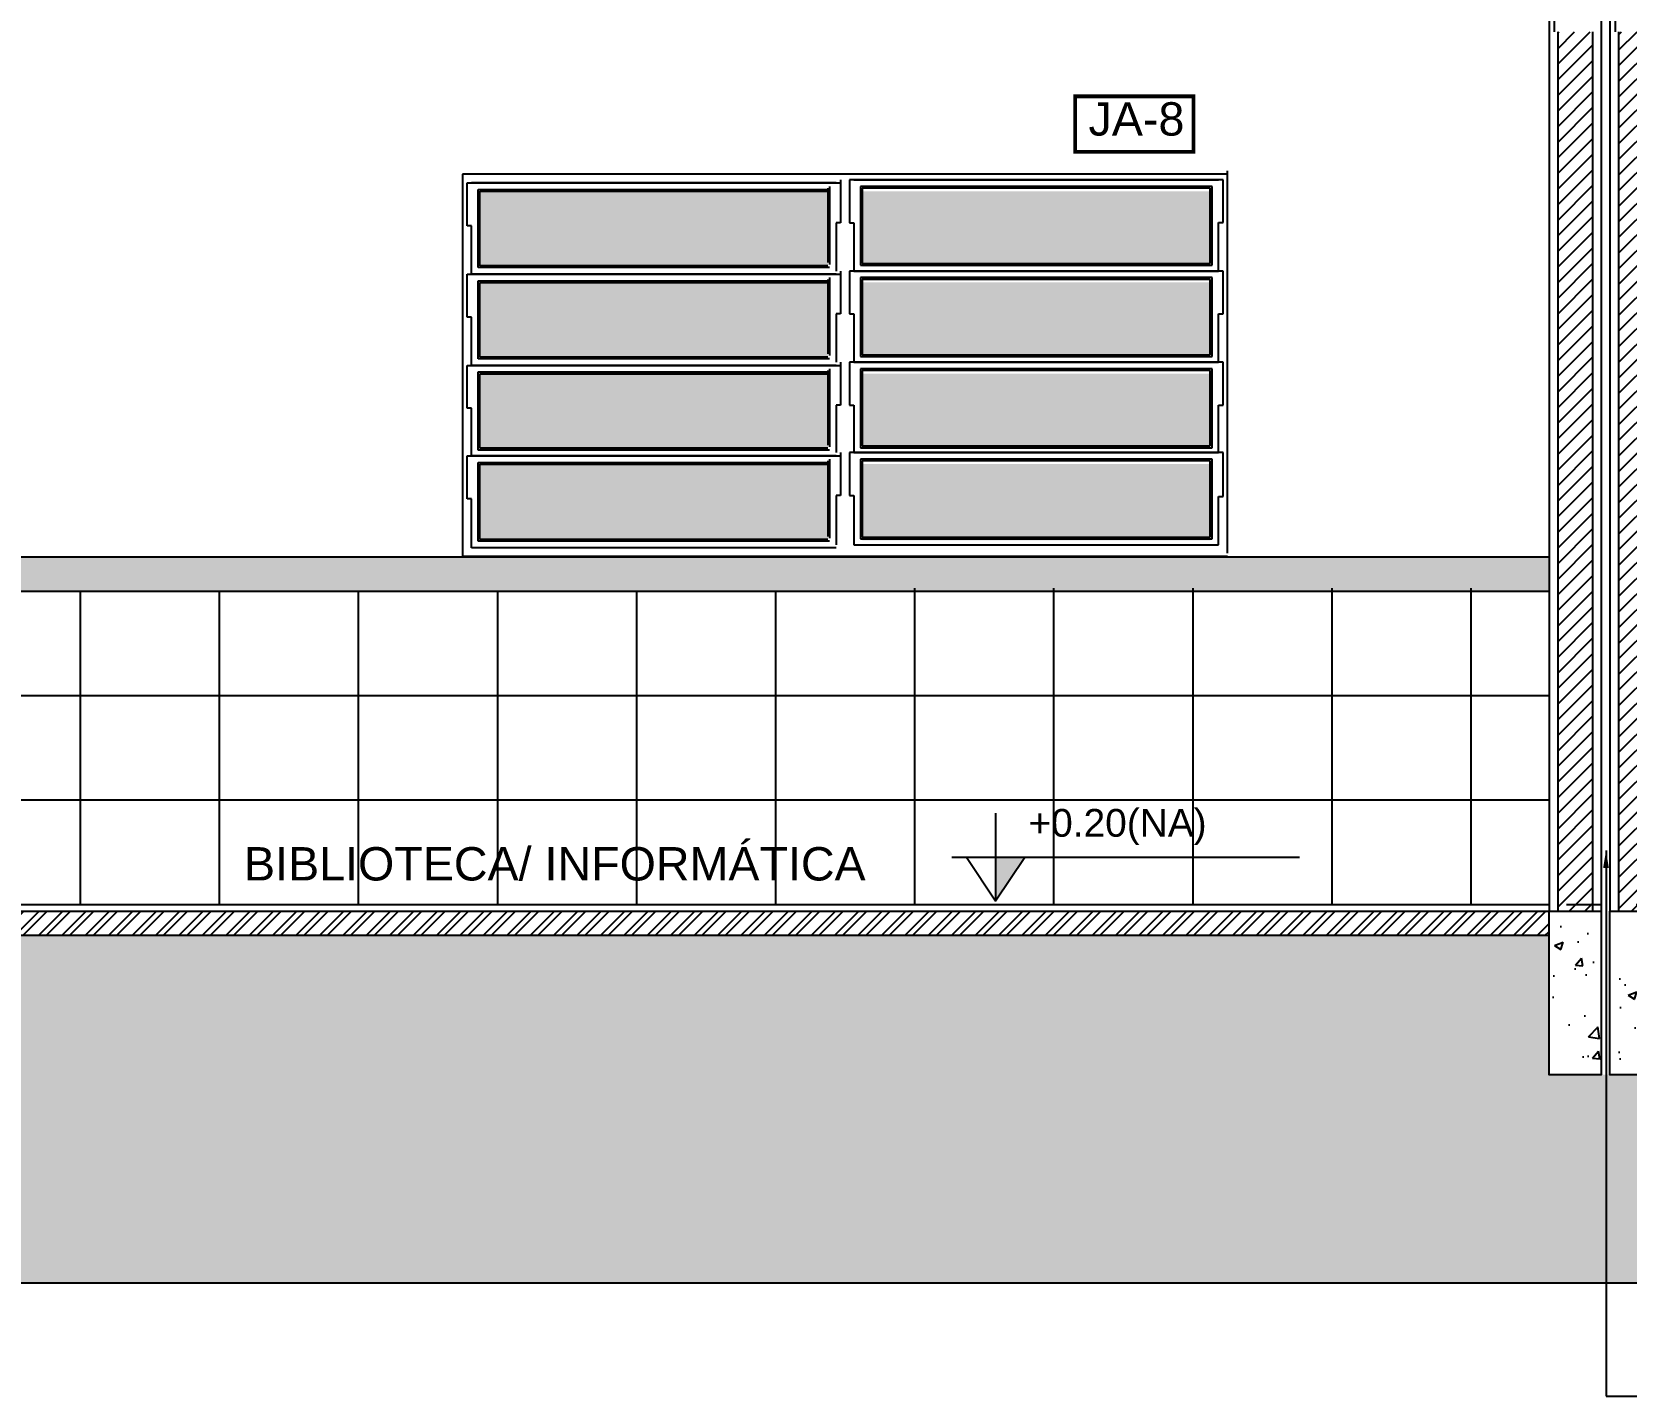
# Model space of a CAD drawing. Extents: x 183 to 373, y 23 to 105.
# Drawn here: x 236.648 to 241.234, y 79.373 to 83.298 of the extents above; entities that cross this region are included whole.
import ezdxf

# ---------------------------------------------------------------- set-up
doc = ezdxf.new("R2010")
doc.units = 0
doc.header["$LTSCALE"] = 0.005
doc.linetypes.add('C5', pattern=[60, 50, -5, 0, -5])
doc.linetypes.add('TRAÇO-2PTOS_P', pattern=[0.625, 0.25, -0.125, 0, -0.125, 0, -0.125])
doc.layers.get('0').update_dxf_attribs({"linetype": 'CONTINUOUS'})
for name, color, linetype in [('01', 1, 'CONTINUOUS'), ('252', 252, 'CONTINUOUS'), ('A-COTAS', 1, 'CONTINUOUS'), ('A-ESQUADRIAS', 2, 'CONTINUOUS'), ('A-PAREDE', 5, 'CONTINUOUS'), ('ARQ-EXO-1_100', 251, 'C5'), ('ARQ-HTC', 9, 'CONTINUOUS'), ('ARQ-PIS-CORTE', 2, 'CONTINUOUS'), ('ARQ-SMB-1_050', 1, 'CONTINUOUS'), ('ARQ-SMB-1_100', 1, 'CONTINUOUS'), ('ARQ-TXT-1_075', 2, 'CONTINUOUS')]:
    doc.layers.add(name, color=color, linetype=linetype)
doc.styles.add('ESC-50-A20', font='arial.ttf', dxfattribs={"height": 0.1})
doc.styles.add('FNDE Texto Cota 0025', font='verdana.ttf', dxfattribs={"height": 0.04})
doc.dimstyles.new('FNDE 1-0025', dxfattribs={"dimscale": 5, "dimtxt": 0.04, "dimasz": 0.01, "dimexe": 0.15, "dimexo": 0.15, "dimgap": 0.005, "dimtad": 1, "dimzin": 1, "dimdsep": 46, "dimtxsty": 'FNDE Texto Cota 0025', "dimblk": 'tic', "dimcen": 0.015, "dimdle": 0.15, "dimse1": 1, "dimse2": 1, "dimclrd": 251, "dimclre": 251, "dimclrt": 256, "dimaunit": 1, "dimadec": 3, "dimazin": 0, "dimtfac": 1, "dimtix": 1, "dimtmove": 2, "dimatfit": 3, "dimfxl": 0.15, "dimtvp": 1, "dimtolj": 1, "dimtzin": 0, "dimarcsym": 0})
pattern_1 = [(50, (84.715, 34.55552), (0.25505854, -0.02231472), [0.02667, -0.29337]), (355, (84.715, 34.55552), (-0.0493408, 0.2674796), [0.021336, -0.2346968]), (100.45144, (84.73625, 34.55366), (0.20571775, 0.24516485), [0.022666, -0.24932634]), (46.1842, (84.715, 34.62664), (0.37951066, -0.05885926), [0.040005, -0.440055]), (96.63556, (84.74662, 34.62174), (0.3323658, 0.3463966), [0.033999, -0.37398985]), (351.18415, (84.715, 34.62664), (0.3323658, 0.3463966), [0.032004, -0.3520436]), (21, (84.75056, 34.60886), (0.21226015, -0.14317128), [0.02667, -0.29337]), (326, (84.75056, 34.60886), (0.08652284, 0.25786315), [0.021336, -0.234696]), (71.45144, (84.76824, 34.59693), (0.298783, 0.11469188), [0.022666, -0.2493259]), (37.5, (84.715, 34.55552), (0.004324045, 0.118377054), [0, -0.2318512, 0, -0.238252, 0, -0.235585]), (7.5, (84.715, 34.55552), (0.09354753, 0.1402528), [0, -0.1358392, 0, -0.2265172, 0, -0.089789]), (327.5, (84.6357, 34.55552), (0.189826833, -0.00802024), [0, -0.0889, 0, -0.277368, 0, -0.368046]), (317.5, (84.60014, 34.55552), (0.20738085, 0.03559709), [0, -0.11557, 0, -0.1842008, 0, -0.261366])]
pattern_2 = [(45, (84.714996, 34.55552), (-0.02245064, 0.02245064), [])]

# ---------------------------------------------------------------- blocks, each defined once
blk = doc.blocks.new('FNDE-Nível Corte-1_050')
blk.add_hatch(color=251).paths.add_polyline_path([(140.6568, -0.1868), (140.7408, -0.1868), (140.6568, -0.3128)])
at = {"color": 251}
for p, q in [((140.6568, -0.0608), (140.6568, -0.3128)), ((140.5308, -0.1868), (141.5308, -0.1868))]:
    blk.add_line(p, q, dxfattribs=at)
blk.add_lwpolyline([(140.5728, -0.1868), (140.6568, -0.3128), (140.7408, -0.1868)], dxfattribs=at)
blk = doc.blocks.new('tic')
at = {"color": 251}
for p, q in [((0, -1), (0, 1)), ((-1, 0), (1, 0))]:
    blk.add_line(p, q, dxfattribs=at)
blk.add_line((-0.6, -0.6), (0.6, 0.6))

msp = doc.modelspace()

# ---------------------------------------------------------------- hatches: boundary and pattern name
at = {"layer": 'A-COTAS'}
h = msp.add_hatch(color=252, dxfattribs=at)
h.set_gradient(color1=(91, 91, 91), one_color=1, tint=1, name='INVHEMISPHERICAL')
h.paths.add_polyline_path([(237.9367, 82.8394), (237.9367, 82.6249), (238.9379, 82.6249), (238.9379, 82.8394)])
h.paths.add_polyline_path([(237.9367, 82.5769), (237.9367, 82.3624), (238.9379, 82.3624), (238.9379, 82.5769)])
h.paths.add_polyline_path([(238.9379, 82.3144), (237.9367, 82.3144), (237.9367, 82.0999), (238.9379, 82.0999)])
h.paths.add_polyline_path([(237.9367, 82.0544), (237.9367, 81.8374), (238.9379, 81.8374), (238.9379, 82.0544)])
h.paths.add_polyline_path([(240.0379, 82.6226), (240.0379, 82.8394), (239.0367, 82.8394), (239.0367, 82.6226)])
h.paths.add_polyline_path([(240.0379, 82.3601), (240.0379, 82.5769), (239.0367, 82.5769), (239.0367, 82.3601)])
h.paths.add_polyline_path([(240.0379, 82.0976), (240.0379, 82.3144), (239.0367, 82.3144), (239.0367, 82.0976)])
h.paths.add_polyline_path([(239.0367, 82.0544), (239.0367, 81.8351), (240.0379, 81.8351), (240.0379, 82.0544)])
at = {"layer": 'A-ESQUADRIAS'}
h = msp.add_hatch(dxfattribs=at)
h.set_pattern_fill('GOST_WOOD', color=251, scale=0.01, angle=90)
h.set_pattern_definition([(180, (194.347824, -81.4883), (7e-18, 0.06), [0.1, -0.02]), (180, (194.367824, -81.4683), (7e-18, 0.06), [0.06, -0.015, 0.03, -0.015]), (180, (194.397824, -81.4483), (7e-18, 0.06), [0.1, -0.02])])
h.paths.add_polyline_path([(241.0123, 81.688), (241.0123, 81.788), (233.1873, 81.788), (233.1873, 81.688)])
at = {"layer": 'ARQ-HTC'}
h = msp.add_hatch(dxfattribs=at)
h.set_pattern_fill('ANSI31', color=251, scale=0.01, style=0)
h.set_pattern_definition(pattern_2)
h.paths.add_polyline_path([(241.0373, 83.2978), (241.1373, 83.2978), (241.1373, 80.7678), (241.0373, 80.7678)])
h = msp.add_hatch(dxfattribs=at)
h.set_pattern_fill('ANSI31', color=251, scale=0.01, style=0)
h.set_pattern_definition(pattern_2)
h.paths.add_polyline_path([(241.2123, 83.2978), (241.3123, 83.2978), (241.3123, 80.7678), (241.2123, 80.7678)])
h = msp.add_hatch(dxfattribs=at)
h.set_pattern_fill('ANSI32', color=251, scale=0.005, style=0)
h.set_pattern_definition([(45, (84.714996, 34.55552), (-0.03367596, 0.03367596), []), (45, (84.737447, 34.55552), (-0.03367596, 0.03367596), [])])
h.paths.add_polyline_path([(233.1873, 80.6978), (241.0123, 80.6978), (241.0123, 80.7678), (233.1873, 80.7678)])
h = msp.add_hatch(dxfattribs=at)
h.set_pattern_fill('AR-CONC', color=251, scale=0.0014, style=0)
h.set_pattern_definition(pattern_1)
h.paths.add_polyline_path([(241.1623, 80.7678), (241.0123, 80.7678), (241.0123, 80.2978), (241.1623, 80.2978)])
h = msp.add_hatch(dxfattribs=at)
h.set_pattern_fill('AR-CONC', color=251, scale=0.0014, style=0)
h.set_pattern_definition(pattern_1)
h.paths.add_polyline_path([(241.3373, 80.7678), (241.1873, 80.7678), (241.1873, 80.2978), (241.3373, 80.2978)])
h = msp.add_hatch(dxfattribs=at)
h.set_pattern_fill('EARTH', color=252, scale=0.02, angle=45, style=0)
h.set_pattern_definition([(45, (84.715, 34.55552), (1e-17, 0.17960512), [0.127, -0.127]), (45, (84.68132, 34.5892), (1e-17, 0.17960512), [0.127, -0.127]), (45, (84.64764, 34.62287), (1e-17, 0.17960512), [0.127, -0.127]), (135, (84.64764, 34.64532), (-0.17960512, 1e-17), [0.127, -0.127]), (135, (84.68132, 34.679), (-0.17960512, 1e-17), [0.127, -0.127]), (135, (84.715, 34.71267), (-0.17960512, 1e-17), [0.127, -0.127])])
h.paths.add_polyline_path([(247.7524, 80.6978), (241.3373, 80.6978), (241.3373, 80.2978), (241.0123, 80.2978), (241.0123, 80.6978), (235.1238, 80.6978), (235.1238, 79.6978), (247.7524, 79.6978)])
h.paths.add_polyline_path([(224.8873, 80.2978), (224.8873, 80.6978), (219.7502, 80.6978), (219.7502, 79.6978), (235.1238, 79.6978), (235.1238, 80.6978), (233.1873, 80.6978), (233.1873, 80.2978), (233.0373, 80.2978), (233.0373, 80.6978), (225.0373, 80.6978), (225.0373, 80.2978)])

# ---------------------------------------------------------------- linework, layer by layer
at = {"layer": '01'}
for p, q in [((241.1623, 83.6028), (241.1623, 80.7678)), ((241.1623, 83.6028), (241.1623, 80.7678)), ((241.1873, 83.6028), (241.1873, 80.7678)), ((241.0123, 83.5878), (241.0123, 80.7678))]:
    msp.add_line(p, q, dxfattribs=at)
at = {"layer": '252'}
for p, q in [((236.7873, 81.688), (236.7873, 80.7878)), ((237.1873, 81.688), (237.1873, 80.7878)), ((237.5873, 81.688), (237.5873, 80.7878)), ((237.9873, 81.688), (237.9873, 80.7878)), ((238.3873, 81.688), (238.3873, 80.7878)), ((238.7873, 81.688), (238.7873, 80.7878)), ((239.1873, 81.697), (239.1873, 80.7878)), ((239.5873, 81.697), (239.5873, 80.7878)), ((239.9873, 81.697), (239.9873, 80.7878)), ((240.3873, 81.697), (240.3873, 80.7878)), ((240.7873, 81.697), (240.7873, 80.7878)), ((241.0123, 81.388), (233.1873, 81.388)), ((241.0123, 81.088), (233.1873, 81.088))]:
    msp.add_line(p, q, dxfattribs=at)
at = {"layer": 'A-COTAS'}
for p, q in [((240.0873, 82.8888), (237.8873, 82.8888)), ((237.8873, 82.8888), (237.8873, 81.7888)), ((237.9, 82.8634), (238.9746, 82.8634)), ((237.9, 82.7399), (237.9, 82.8634)), ((238.9619, 82.8634), (237.9127, 82.8634)), ((238.9746, 82.8724), (238.9746, 82.7489)), ((240.0746, 82.8724), (239, 82.8724)), ((239, 82.8724), (239, 82.7489)), ((239.0127, 82.8724), (240.0619, 82.8724)), ((240.0746, 82.7491), (240.0746, 82.8724)), ((240.0873, 81.7978), (240.0873, 82.8978)), ((237.9317, 82.8444), (238.9429, 82.8444)), ((237.9317, 82.6199), (237.9317, 82.8444)), ((237.9367, 82.8394), (238.9379, 82.8394)), ((237.9367, 82.6249), (237.9367, 82.8394)), ((238.9379, 82.8484), (238.9379, 82.6339)), ((238.9429, 82.8534), (238.9429, 82.6289)), ((240.0429, 82.8534), (239.0317, 82.8534)), ((239.0317, 82.8534), (239.0317, 82.6266)), ((240.0379, 82.8484), (239.0367, 82.8484)), ((239.0367, 82.8484), (239.0367, 82.6316)), ((240.0379, 82.6316), (240.0379, 82.8484)), ((240.0429, 82.6266), (240.0429, 82.8534)), ((237.9127, 82.7399), (237.9, 82.7399)), ((237.9127, 82.6009), (237.9127, 82.7399)), ((238.9746, 82.7489), (238.9619, 82.7489)), ((238.9619, 82.7489), (238.9619, 82.6099)), ((239, 82.7489), (239.0127, 82.7489)), ((239.0127, 82.7489), (239.0127, 82.6099)), ((240.0619, 82.6099), (240.0619, 82.7491)), ((240.0619, 82.7491), (240.0746, 82.7491)), ((239.0367, 82.6316), (240.0379, 82.6316)), ((237.9, 82.6009), (238.9746, 82.6009)), ((237.9, 82.4774), (237.9, 82.6009)), ((238.9619, 82.6009), (237.9127, 82.6009)), ((238.9619, 82.6009), (237.9127, 82.6009)), ((238.9429, 82.6199), (237.9317, 82.6199)), ((238.9379, 82.6249), (237.9367, 82.6249)), ((238.9379, 82.5859), (238.9379, 82.3714)), ((238.9429, 82.5909), (238.9429, 82.3664)), ((238.9746, 82.6099), (238.9746, 82.4864)), ((240.0746, 82.6099), (239, 82.6099)), ((239, 82.6099), (239, 82.4864)), ((239.0127, 82.6099), (240.0619, 82.6099)), ((239.0127, 82.6099), (240.0619, 82.6099)), ((239.0317, 82.6266), (240.0429, 82.6266)), ((240.0429, 82.5909), (239.0317, 82.5909)), ((239.0317, 82.5909), (239.0317, 82.3641)), ((240.0379, 82.5859), (239.0367, 82.5859)), ((239.0367, 82.5859), (239.0367, 82.3691)), ((240.0379, 82.3691), (240.0379, 82.5859)), ((240.0429, 82.3641), (240.0429, 82.5909)), ((240.0746, 82.4866), (240.0746, 82.6099)), ((237.9317, 82.5819), (238.9429, 82.5819)), ((237.9317, 82.3574), (237.9317, 82.5819)), ((237.9367, 82.5769), (238.9379, 82.5769)), ((237.9367, 82.3624), (237.9367, 82.5769)), ((237.9127, 82.4774), (237.9, 82.4774)), ((237.9127, 82.3384), (237.9127, 82.4774)), ((238.9746, 82.4864), (238.9619, 82.4864)), ((238.9619, 82.4864), (238.9619, 82.3474)), ((239, 82.4864), (239.0127, 82.4864)), ((239.0127, 82.4864), (239.0127, 82.3474)), ((240.0619, 82.3474), (240.0619, 82.4866)), ((240.0619, 82.4866), (240.0746, 82.4866)), ((238.9429, 82.3574), (237.9317, 82.3574)), ((238.9379, 82.3624), (237.9367, 82.3624)), ((239.0317, 82.3641), (240.0429, 82.3641)), ((239.0367, 82.3691), (240.0379, 82.3691)), ((237.9, 82.3384), (238.9746, 82.3384)), ((237.9, 82.2149), (237.9, 82.3384)), ((238.9619, 82.3384), (237.9127, 82.3384)), ((238.9619, 82.3384), (237.9127, 82.3384)), ((237.9317, 82.3194), (238.9429, 82.3194)), ((237.9317, 82.0949), (237.9317, 82.3194)), ((237.9367, 82.3144), (238.9379, 82.3144)), ((237.9367, 82.0999), (237.9367, 82.3144)), ((238.9379, 82.3234), (238.9379, 82.1089)), ((238.9429, 82.3284), (238.9429, 82.1039)), ((238.9746, 82.3474), (238.9746, 82.2239)), ((240.0746, 82.3474), (239, 82.3474)), ((239, 82.3474), (239, 82.2239)), ((239.0127, 82.3474), (240.0619, 82.3474)), ((239.0127, 82.3474), (240.0619, 82.3474)), ((240.0429, 82.3284), (239.0317, 82.3284)), ((239.0317, 82.3284), (239.0317, 82.1016)), ((240.0379, 82.3234), (239.0367, 82.3234)), ((239.0367, 82.3234), (239.0367, 82.1066)), ((240.0379, 82.1066), (240.0379, 82.3234)), ((240.0429, 82.1016), (240.0429, 82.3284)), ((240.0746, 82.2241), (240.0746, 82.3474)), ((238.9746, 82.2239), (238.9619, 82.2239)), ((238.9619, 82.2239), (238.9619, 82.0874)), ((239, 82.2239), (239.0127, 82.2239)), ((239.0127, 82.2239), (239.0127, 82.0874)), ((240.0619, 82.0874), (240.0619, 82.2241)), ((240.0619, 82.2241), (240.0746, 82.2241)), ((237.9127, 82.2149), (237.9, 82.2149)), ((237.9127, 82.0784), (237.9127, 82.2149)), ((238.9429, 82.0949), (237.9317, 82.0949)), ((238.9379, 82.0999), (237.9367, 82.0999)), ((238.9746, 82.0874), (238.9746, 81.9639)), ((240.0746, 82.0874), (239, 82.0874)), ((239, 82.0874), (239, 81.9639)), ((239.0127, 82.0874), (240.0619, 82.0874)), ((239.0127, 82.0874), (240.0619, 82.0874)), ((239.0317, 82.1016), (240.0429, 82.1016)), ((239.0367, 82.1066), (240.0379, 82.1066)), ((240.0746, 81.9616), (240.0746, 82.0874)), ((237.9, 82.0784), (238.9746, 82.0784)), ((237.9, 81.9549), (237.9, 82.0784)), ((238.9619, 82.0784), (237.9127, 82.0784)), ((238.9619, 82.0784), (237.9127, 82.0784)), ((237.9317, 82.0594), (238.9429, 82.0594)), ((237.9317, 81.8324), (237.9317, 82.0594)), ((237.9367, 82.0544), (238.9379, 82.0544)), ((237.9367, 81.8374), (237.9367, 82.0544)), ((238.9379, 82.0634), (238.9379, 81.8464)), ((238.9429, 82.0684), (238.9429, 81.8414)), ((240.0429, 82.0684), (239.0317, 82.0684)), ((239.0317, 82.0684), (239.0317, 81.8391)), ((240.0379, 82.0634), (239.0367, 82.0634)), ((239.0367, 82.0634), (239.0367, 81.8441)), ((240.0379, 81.8441), (240.0379, 82.0634)), ((240.0429, 81.8391), (240.0429, 82.0684)), ((237.9127, 81.9549), (237.9, 81.9549)), ((237.9127, 81.8134), (237.9127, 81.9549)), ((238.9746, 81.9639), (238.9619, 81.9639)), ((238.9619, 81.9639), (238.9619, 81.8224)), ((239, 81.9639), (239.0127, 81.9639)), ((239.0127, 81.9639), (239.0127, 81.8224)), ((240.0619, 81.8224), (240.0619, 81.9616)), ((240.0619, 81.9616), (240.0746, 81.9616)), ((238.9619, 81.8134), (237.9127, 81.8134)), ((238.9429, 81.8324), (237.9317, 81.8324)), ((238.9379, 81.8374), (237.9367, 81.8374)), ((239.0127, 81.8224), (240.0619, 81.8224)), ((239.0317, 81.8391), (240.0429, 81.8391)), ((239.0367, 81.8441), (240.0379, 81.8441)), ((240.0873, 81.7888), (237.8873, 81.7888))]:
    msp.add_line(p, q, dxfattribs=at)
msp.add_lwpolyline([(241.0123, 81.688), (233.1873, 81.688), (233.1873, 81.788), (241.0123, 81.788)], dxfattribs=at)
at = {"layer": 'A-PAREDE', "color": 5}
for p, q in [((241.0273, 83.6028), (241.0273, 83.2978)), ((241.2023, 83.6028), (241.2023, 83.2978)), ((241.0373, 83.2978), (241.0373, 80.7678)), ((241.1373, 83.2978), (241.1373, 80.7678)), ((241.2123, 83.2978), (241.2123, 80.7678)), ((233.1873, 80.7678), (241.1623, 80.7678)), ((241.0123, 80.6978), (233.1873, 80.6978))]:
    msp.add_line(p, q, dxfattribs=at)
for points in [[(241.0123, 80.7678), (241.1623, 80.7678), (241.1623, 80.2978), (241.0123, 80.2978)], [(241.1873, 80.7678), (241.3373, 80.7678), (241.3373, 80.2978), (241.1873, 80.2978)]]:
    msp.add_lwpolyline(points, close=True, dxfattribs=at)
at = {"layer": 'ARQ-EXO-1_100', "color": 252, "linetype": 'TRAÇO-2PTOS_P', "ltscale": 100}
msp.add_line((216.8873, 80.7878), (249.3373, 80.7878), dxfattribs=at)
at = {"layer": 'ARQ-HTC', "color": 252}
msp.add_lwpolyline([(267.5675, 80.6478), (267.5675, 79.6978), (227.9373, 79.6978)], dxfattribs=at)
at = {"layer": 'ARQ-PIS-CORTE'}
msp.add_line((233.1873, 80.7878), (241.0123, 80.7878), dxfattribs=at)
at = {"layer": 'ARQ-SMB-1_100', "color": 252, "ltscale": 10, "const_width": 0.0107}
msp.add_lwpolyline([(239.6488, 82.9524), (239.9898, 82.9524), (239.9898, 83.1124), (239.6488, 83.1124)], close=True, dxfattribs=at)

# ---------------------------------------------------------------- block references
at = {"layer": 'ARQ-SMB-1_050'}
msp.add_blockref('FNDE-Nível Corte-1_050', (98.7637, 81.1106), dxfattribs=at)

# ---------------------------------------------------------------- texts
at = {"layer": 'ARQ-SMB-1_050', "style": 'ESC-50-A20'}
msp.add_attdef('+0.20(NA)', (239.5149, 80.9823), 'NA', height=0.08, dxfattribs=at)
at = {"layer": 'ARQ-TXT-1_075', "insert": (237.2585, 80.9525), "char_height": 0.096, "attachment_point": 1, "style": 'ESC-50-A20'}
msp.add_mtext_dynamic_manual_height_columns('BIBLIOTECA/ INFORMÁTICA', width=2.05968, gutter_width=0.5, heights=[0], dxfattribs=at)
at = {"layer": 'ARQ-TXT-1_075', "style": 'ESC-50-A20'}
msp.add_attdef('JA-8', (239.6876, 82.9994), '', height=0.096, dxfattribs=at)

# ---------------------------------------------------------------- leaders
at = {"layer": 'ARQ-SMB-1_100'}
msp.add_leader([(241.176, 80.9425, 1.8897), (241.176, 79.3731, 1.8897), (242.8017, 79.3731, 1.8897)], dimstyle='FNDE 1-0025', override={"dimtad": 0, "dimfxl": 0.025, "dimarcsym": 1}, dxfattribs=at)

doc.saveas('drawing.dxf')
